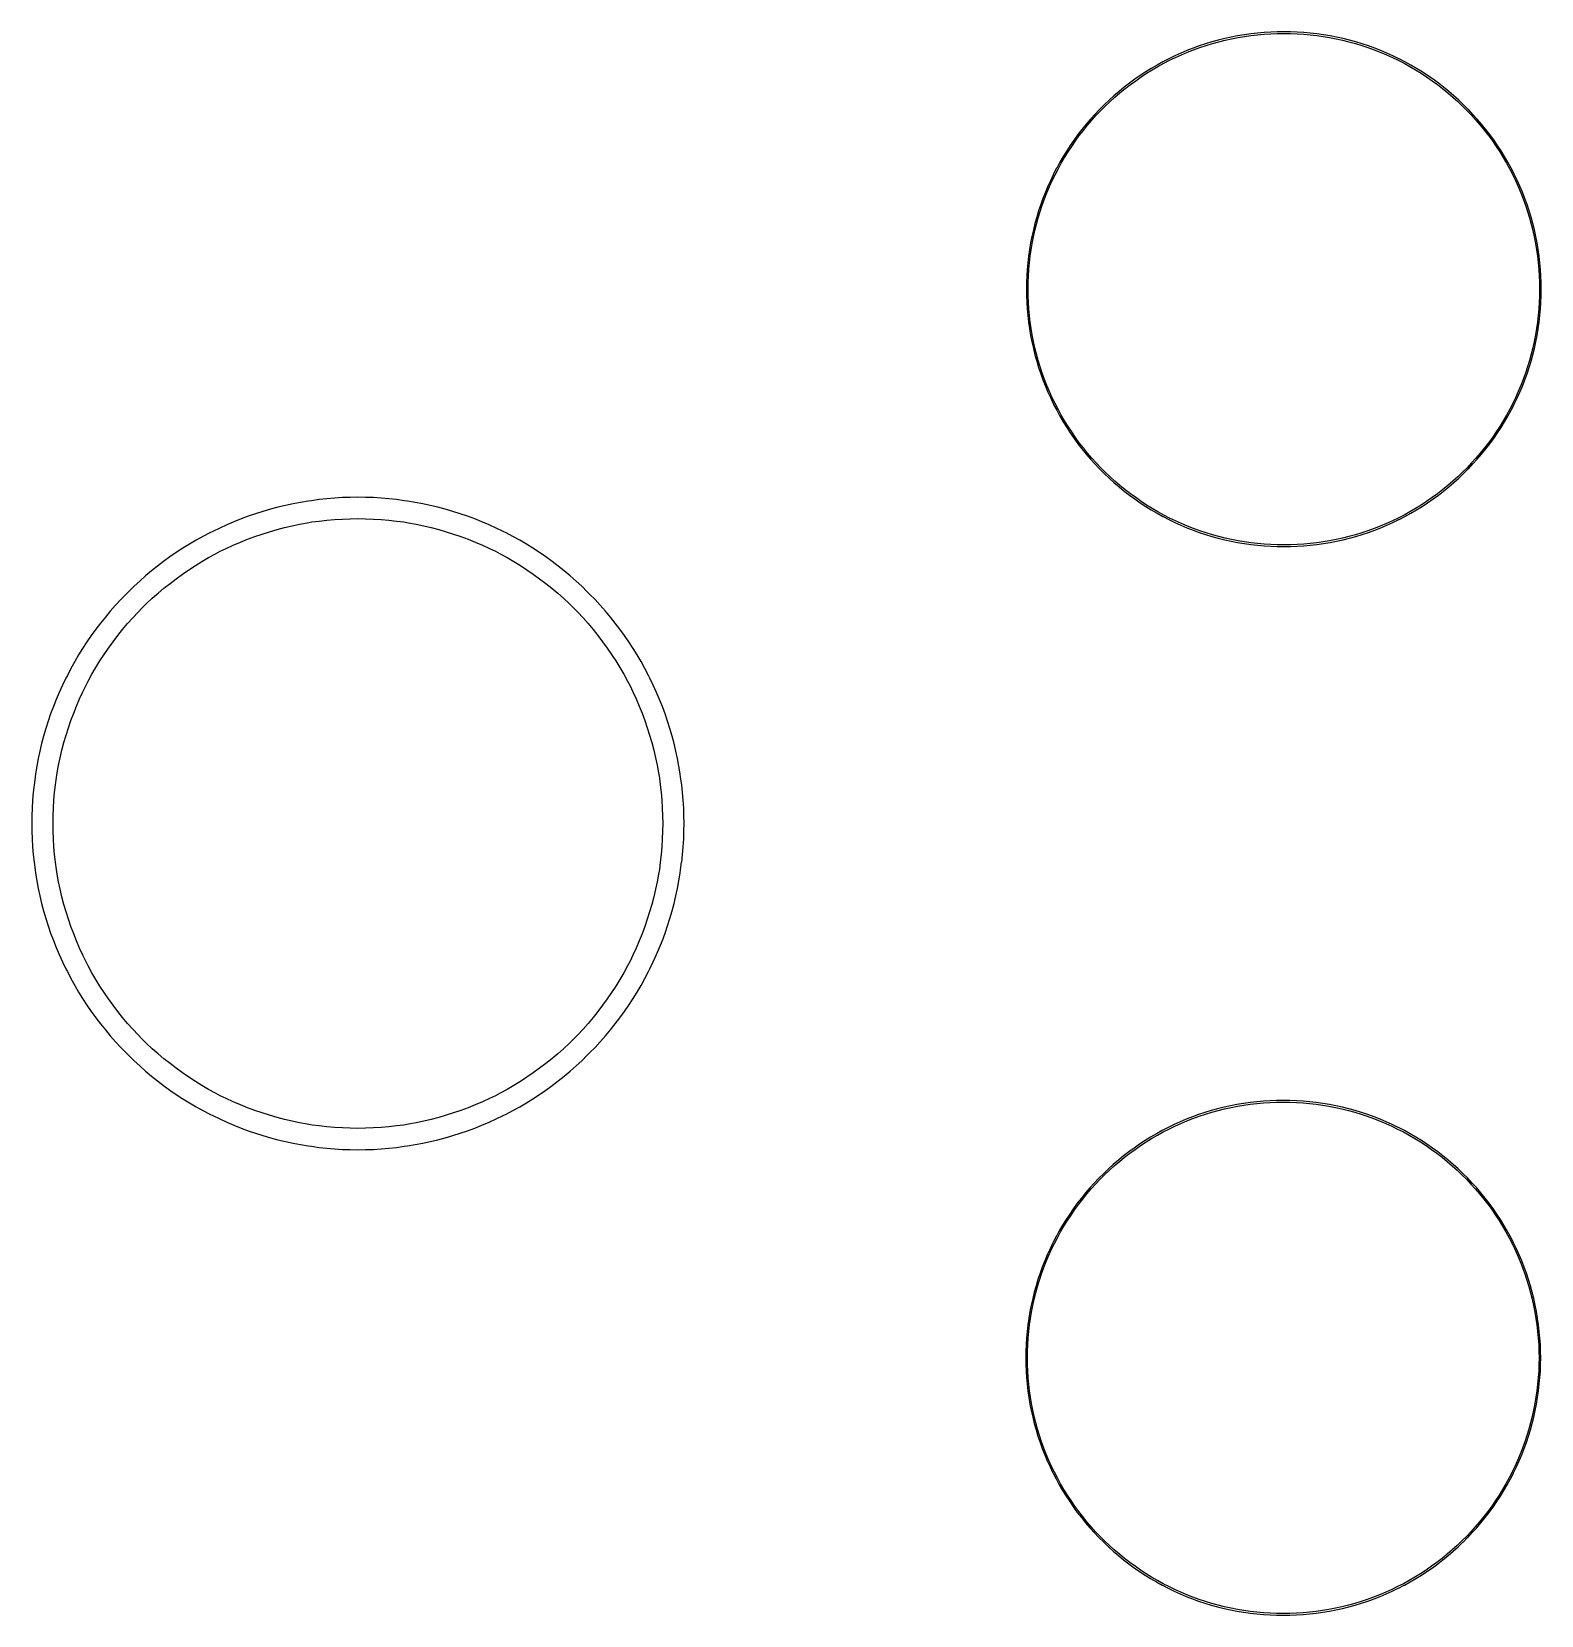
# Model space of a CAD drawing. Extents: x 3 to 63, y 0 to 129.
# Drawn here: x 21.69 to 30.66, y 30.74 to 40.15 of the extents above; entities that cross this region are included whole.
import ezdxf

# ---------------------------------------------------------------- set-up
doc = ezdxf.new("R2010")
doc.units = 0

msp = doc.modelspace()

# ---------------------------------------------------------------- linework, layer by layer
at = {"color": 34, "true_color": 0x008000}
for points in [[(29.09493, 40.15193, 0), (29.05582, 40.15041, 0), (29.0167, 40.14786, 0), (28.97758, 40.1443, 0), (28.93847, 40.13974, 0), (28.89961, 40.13415, 0), (28.89808, 40.13391, 0), (28.85947, 40.12756, 0), (28.82086, 40.11994, 0), (28.78251, 40.11131, 0), (28.74441, 40.1019, 0), (28.70656, 40.09149, 0), (28.66897, 40.08006, 0), (28.63163, 40.06762, 0), (28.5948, 40.05416, 0), (28.55822, 40.03993, 0), (28.52216, 40.02469, 0), (28.48634, 40.00844, 0), (28.45104, 39.99142, 0), (28.44966, 39.99071, 0), (28.4146, 39.97267, 0), (28.38031, 39.95362, 0), (28.34628, 39.93381, 0), (28.313, 39.91324, 0), (28.27998, 39.89165, 0), (28.24773, 39.8693, 0), (28.21598, 39.84619, 0), (28.18499, 39.82231, 0), (28.15451, 39.79742, 0), (28.12454, 39.77202, 0), (28.09558, 39.7456, 0), (28.06713, 39.71868, 0), (28.03919, 39.69074, 0), (28.0381, 39.68963, 0), (28.01117, 39.6612, 0), (27.98476, 39.63224, 0), (27.95936, 39.60226, 0), (27.93446, 39.57179, 0), (27.91059, 39.54079, 0), (27.88747, 39.50905, 0), (27.86512, 39.47679, 0), (27.84353, 39.44377, 0), (27.82296, 39.4105, 0), (27.82293, 39.41044, 0), (27.80315, 39.37646, 0), (27.7841, 39.34217, 0), (27.78339, 39.34079, 0), (27.76606, 39.30711, 0), (27.76536, 39.30574, 0), (27.74834, 39.27042, 0), (27.73208, 39.23462, 0), (27.71684, 39.19854, 0), (27.70262, 39.16198, 0), (27.68916, 39.12515, 0), (27.67671, 39.0878, 0), (27.66528, 39.05022, 0), (27.65487, 39.01236, 0), (27.64547, 38.97426, 0), (27.63683, 38.93592, 0), (27.62921, 38.8973, 0), (27.62286, 38.8587, 0), (27.62262, 38.85717, 0), (27.61703, 38.8183, 0), (27.61246, 38.77919, 0), (27.60891, 38.74007, 0), (27.60637, 38.70096, 0), (27.60484, 38.66184, 0), (27.60433, 38.62247, 0), (27.60484, 38.5831, 0), (27.60637, 38.54399, 0), (27.60891, 38.50486, 0), (27.61246, 38.46575, 0), (27.61703, 38.42664, 0), (27.62262, 38.38778, 0), (27.62286, 38.38624, 0), (27.62921, 38.34764, 0), (27.63683, 38.30903, 0), (27.64547, 38.27068, 0), (27.65487, 38.23258, 0), (27.66528, 38.19473, 0), (27.67671, 38.15714, 0), (27.68916, 38.1198, 0), (27.70262, 38.08297, 0), (27.71684, 38.04639, 0), (27.73208, 38.01033, 0), (27.74834, 37.97451, 0), (27.76536, 37.93921, 0), (27.76606, 37.93783, 0), (27.7841, 37.90276, 0), (27.80315, 37.86848, 0), (27.82296, 37.83444, 0), (27.84353, 37.80117, 0), (27.86512, 37.76815, 0), (27.88747, 37.7359, 0), (27.91059, 37.70415, 0), (27.93446, 37.67316, 0), (27.95936, 37.64268, 0), (27.98476, 37.61271, 0), (28.01117, 37.58375, 0), (28.0381, 37.5553, 0), (28.03919, 37.5542, 0), (28.03921, 37.55419, 0), (28.06713, 37.52626, 0), (28.09558, 37.49933, 0), (28.12454, 37.47293, 0), (28.15451, 37.44753, 0), (28.18499, 37.42263, 0), (28.21598, 37.39876, 0), (28.24773, 37.37563, 0), (28.27998, 37.35329, 0), (28.313, 37.3317, 0), (28.34628, 37.31113, 0), (28.38031, 37.29132, 0), (28.4146, 37.27227, 0), (28.41598, 37.27156, 0), (28.44966, 37.25423, 0), (28.45104, 37.25353, 0), (28.48634, 37.23651, 0), (28.52216, 37.22025, 0), (28.55822, 37.20501, 0), (28.5948, 37.19079, 0), (28.63163, 37.17733, 0), (28.66897, 37.16487, 0), (28.70656, 37.15345, 0), (28.74441, 37.14304, 0), (28.78251, 37.13364, 0), (28.82086, 37.125, 0), (28.85947, 37.11737, 0), (28.89808, 37.11103, 0), (28.89961, 37.11079, 0), (28.93847, 37.1052, 0), (28.97758, 37.10063, 0), (29.0167, 37.09708, 0), (29.05582, 37.09454, 0), (29.09493, 37.09301, 0), (29.1343, 37.0925, 0), (29.17367, 37.09301, 0), (29.21279, 37.09454, 0), (29.25191, 37.09708, 0), (29.29102, 37.10063, 0), (29.33014, 37.1052, 0), (29.369, 37.11079, 0), (29.37053, 37.11103, 0), (29.40914, 37.11737, 0), (29.44775, 37.125, 0), (29.4861, 37.13364, 0), (29.5242, 37.14304, 0), (29.56205, 37.15345, 0), (29.59964, 37.16487, 0), (29.63698, 37.17733, 0), (29.67381, 37.19079, 0), (29.71038, 37.20501, 0), (29.74645, 37.22025, 0), (29.78226, 37.23651, 0), (29.81757, 37.25353, 0), (29.81895, 37.25423, 0), (29.85262, 37.27156, 0), (29.854, 37.27227, 0), (29.88829, 37.29132, 0), (29.92233, 37.31113, 0), (29.9556, 37.3317, 0), (29.98862, 37.35329, 0), (30.02088, 37.37563, 0), (30.05263, 37.39876, 0), (30.08362, 37.42263, 0), (30.1141, 37.44753, 0), (30.14407, 37.47293, 0), (30.17303, 37.49933, 0), (30.20147, 37.52626, 0), (30.20257, 37.52736, 0), (30.20258, 37.52738, 0), (30.22941, 37.5542, 0), (30.23051, 37.5553, 0), (30.25743, 37.58375, 0), (30.28385, 37.61271, 0), (30.30925, 37.64268, 0), (30.33414, 37.67316, 0), (30.35802, 37.70415, 0), (30.38113, 37.7359, 0), (30.40348, 37.76815, 0), (30.42507, 37.80117, 0), (30.44565, 37.83444, 0), (30.46546, 37.86848, 0), (30.48451, 37.90276, 0), (30.50254, 37.93783, 0), (30.50325, 37.93921, 0), (30.52027, 37.97451, 0), (30.53652, 38.01033, 0), (30.55176, 38.04639, 0), (30.56599, 38.08297, 0), (30.57945, 38.1198, 0), (30.59189, 38.15714, 0), (30.60332, 38.19473, 0), (30.61374, 38.23258, 0), (30.62314, 38.27068, 0), (30.63177, 38.30903, 0), (30.63939, 38.34764, 0), (30.64574, 38.38624, 0), (30.64598, 38.38778, 0), (30.65157, 38.42664, 0), (30.65614, 38.46575, 0), (30.6597, 38.50486, 0), (30.66224, 38.54399, 0), (30.66376, 38.5831, 0), (30.66427, 38.62247, 0), (30.66376, 38.66184, 0), (30.66224, 38.70096, 0), (30.6597, 38.74007, 0), (30.65614, 38.77919, 0), (30.65157, 38.8183, 0), (30.64598, 38.85717, 0), (30.64574, 38.8587, 0), (30.63939, 38.8973, 0), (30.63177, 38.93592, 0), (30.62314, 38.97426, 0), (30.61374, 39.01236, 0), (30.60332, 39.05022, 0), (30.59189, 39.0878, 0), (30.57945, 39.12515, 0), (30.56599, 39.16198, 0), (30.55176, 39.19854, 0), (30.53652, 39.23462, 0), (30.52027, 39.27042, 0), (30.50325, 39.30574, 0), (30.50254, 39.30711, 0), (30.48451, 39.34217, 0), (30.46546, 39.37646, 0), (30.44568, 39.41044, 0), (30.44565, 39.4105, 0), (30.42507, 39.44377, 0), (30.40348, 39.47679, 0), (30.38113, 39.50905, 0), (30.35802, 39.54079, 0), (30.33414, 39.57179, 0), (30.30925, 39.60226, 0), (30.28385, 39.63224, 0), (30.25743, 39.6612, 0), (30.23051, 39.68963, 0), (30.22941, 39.69074, 0), (30.22939, 39.69075, 0), (30.20257, 39.71758, 0), (30.20147, 39.71868, 0), (30.17303, 39.7456, 0), (30.14407, 39.77202, 0), (30.1141, 39.79742, 0), (30.08362, 39.82231, 0), (30.05263, 39.84619, 0), (30.02088, 39.8693, 0), (29.98862, 39.89165, 0), (29.9556, 39.91324, 0), (29.92233, 39.93381, 0), (29.88829, 39.95362, 0), (29.854, 39.97267, 0), (29.81895, 39.99071, 0), (29.81757, 39.99142, 0), (29.78226, 40.00844, 0), (29.74645, 40.02469, 0), (29.71038, 40.03993, 0), (29.67381, 40.05416, 0), (29.63698, 40.06762, 0), (29.59964, 40.08006, 0), (29.56205, 40.09149, 0), (29.5242, 40.1019, 0), (29.4861, 40.11131, 0), (29.44775, 40.11994, 0), (29.40914, 40.12756, 0), (29.37053, 40.13391, 0), (29.369, 40.13415, 0), (29.33014, 40.13974, 0), (29.29102, 40.1443, 0), (29.25191, 40.14786, 0), (29.21279, 40.15041, 0), (29.17367, 40.15193, 0), (29.1343, 40.15244, 0), (29.09493, 40.15193, 0)], [(29.21279, 37.10443, 0), (29.17367, 37.10291, 0), (29.1343, 37.10241, 0), (29.09493, 37.10291, 0), (29.05582, 37.10443, 0), (29.0167, 37.10698, 0), (28.97758, 37.11054, 0), (28.93847, 37.11511, 0), (28.90017, 37.12062, 0), (28.86253, 37.12681, 0), (28.82392, 37.13443, 0), (28.78557, 37.14306, 0), (28.74747, 37.15246, 0), (28.70962, 37.16287, 0), (28.67203, 37.1743, 0), (28.63469, 37.18675, 0), (28.59786, 37.20021, 0), (28.56129, 37.21444, 0), (28.52522, 37.22968, 0), (28.4894, 37.24593, 0), (28.4547, 37.26265, 0), (28.42043, 37.28027, 0), (28.38614, 37.29932, 0), (28.3521, 37.31913, 0), (28.31883, 37.33972, 0), (28.28581, 37.36131, 0), (28.25355, 37.38366, 0), (28.2218, 37.40677, 0), (28.19081, 37.43065, 0), (28.16033, 37.45554, 0), (28.13036, 37.48093, 0), (28.1014, 37.50736, 0), (28.07295, 37.53428, 0), (28.04611, 37.56112, 0), (28.01919, 37.58957, 0), (27.99277, 37.61853, 0), (27.96737, 37.6485, 0), (27.94248, 37.67898, 0), (27.9186, 37.70997, 0), (27.89549, 37.74172, 0), (27.87314, 37.77398, 0), (27.85155, 37.807, 0), (27.83097, 37.84026, 0), (27.81116, 37.87431, 0), (27.79211, 37.9086, 0), (27.77463, 37.94258, 0), (27.75776, 37.97757, 0), (27.74151, 38.01339, 0), (27.72627, 38.04946, 0), (27.71204, 38.08603, 0), (27.69858, 38.12286, 0), (27.68613, 38.1602, 0), (27.6747, 38.19779, 0), (27.66429, 38.23563, 0), (27.65489, 38.27373, 0), (27.64626, 38.31209, 0), (27.63864, 38.3507, 0), (27.63245, 38.38834, 0), (27.62694, 38.42664, 0), (27.62237, 38.46575, 0), (27.61881, 38.50486, 0), (27.61627, 38.54399, 0), (27.61475, 38.5831, 0), (27.61424, 38.62247, 0), (27.61475, 38.66184, 0), (27.61627, 38.70096, 0), (27.61881, 38.74007, 0), (27.62237, 38.77919, 0), (27.62694, 38.8183, 0), (27.63245, 38.85661, 0), (27.63864, 38.89425, 0), (27.64626, 38.93285, 0), (27.65489, 38.97121, 0), (27.66429, 39.00931, 0), (27.6747, 39.04715, 0), (27.68613, 39.08475, 0), (27.69858, 39.12207, 0), (27.71204, 39.15891, 0), (27.72627, 39.19549, 0), (27.74151, 39.23156, 0), (27.75776, 39.26737, 0), (27.77463, 39.30237, 0), (27.79211, 39.33635, 0), (27.81116, 39.37064, 0), (27.83097, 39.40468, 0), (27.85155, 39.43795, 0), (27.87314, 39.47097, 0), (27.89549, 39.50323, 0), (27.9186, 39.53497, 0), (27.94248, 39.56597, 0), (27.96737, 39.59644, 0), (27.99277, 39.62642, 0), (28.01919, 39.65537, 0), (28.04611, 39.68381, 0), (28.04612, 39.68383, 0), (28.07295, 39.71067, 0), (28.1014, 39.73758, 0), (28.13036, 39.76401, 0), (28.16033, 39.7894, 0), (28.19081, 39.8143, 0), (28.2218, 39.83817, 0), (28.25355, 39.86128, 0), (28.28581, 39.88364, 0), (28.31883, 39.90523, 0), (28.3521, 39.9258, 0), (28.38614, 39.94562, 0), (28.42043, 39.96467, 0), (28.4544, 39.98215, 0), (28.4894, 39.99901, 0), (28.52522, 40.01527, 0), (28.56129, 40.03051, 0), (28.59786, 40.04473, 0), (28.63469, 40.0582, 0), (28.67203, 40.07063, 0), (28.70962, 40.08207, 0), (28.74747, 40.09249, 0), (28.78557, 40.10188, 0), (28.82392, 40.11052, 0), (28.86253, 40.11813, 0), (28.90019, 40.12433, 0), (28.93847, 40.12984, 0), (28.97758, 40.13441, 0), (29.0167, 40.13796, 0), (29.05582, 40.1405, 0), (29.09493, 40.14203, 0), (29.1343, 40.14253, 0), (29.17367, 40.14203, 0), (29.21279, 40.1405, 0), (29.25191, 40.13796, 0), (29.29102, 40.13441, 0), (29.33014, 40.12984, 0), (29.36842, 40.12433, 0), (29.40608, 40.11813, 0), (29.44468, 40.11052, 0), (29.48304, 40.10188, 0), (29.52114, 40.09249, 0), (29.55898, 40.08207, 0), (29.59658, 40.07063, 0), (29.63391, 40.0582, 0), (29.67074, 40.04473, 0), (29.70732, 40.03051, 0), (29.74339, 40.01527, 0), (29.7792, 39.99901, 0), (29.81421, 39.98215, 0), (29.84818, 39.96467, 0), (29.88247, 39.94562, 0), (29.91651, 39.9258, 0), (29.94978, 39.90523, 0), (29.9828, 39.88364, 0), (30.01506, 39.86128, 0), (30.04681, 39.83817, 0), (30.0778, 39.8143, 0), (30.10828, 39.7894, 0), (30.13825, 39.76401, 0), (30.1672, 39.73758, 0), (30.19565, 39.71067, 0), (30.22249, 39.68383, 0), (30.2225, 39.68381, 0), (30.24942, 39.65537, 0), (30.27584, 39.62642, 0), (30.30124, 39.59644, 0), (30.32613, 39.56597, 0), (30.35, 39.53497, 0), (30.37312, 39.50323, 0), (30.39547, 39.47097, 0), (30.41706, 39.43795, 0), (30.43763, 39.40468, 0), (30.45745, 39.37064, 0), (30.4765, 39.33635, 0), (30.49398, 39.30238, 0), (30.51084, 39.26737, 0), (30.5271, 39.23156, 0), (30.54234, 39.19549, 0), (30.55656, 39.15891, 0), (30.57003, 39.12207, 0), (30.58247, 39.08475, 0), (30.5939, 39.04715, 0), (30.60432, 39.00931, 0), (30.61371, 38.97121, 0), (30.62235, 38.93285, 0), (30.62997, 38.89425, 0), (30.63616, 38.85661, 0), (30.64167, 38.8183, 0), (30.64624, 38.77919, 0), (30.64979, 38.74007, 0), (30.65233, 38.70096, 0), (30.65386, 38.66184, 0), (30.65437, 38.62247, 0), (30.65386, 38.5831, 0), (30.65233, 38.54399, 0), (30.64979, 38.50486, 0), (30.64624, 38.46575, 0), (30.64167, 38.42664, 0), (30.63616, 38.38834, 0), (30.62997, 38.3507, 0), (30.62235, 38.31209, 0), (30.61371, 38.27373, 0), (30.60432, 38.23563, 0), (30.5939, 38.19779, 0), (30.58247, 38.1602, 0), (30.57003, 38.12286, 0), (30.55656, 38.08603, 0), (30.54234, 38.04946, 0), (30.5271, 38.01339, 0), (30.51084, 37.97757, 0), (30.49398, 37.94257, 0), (30.4765, 37.9086, 0), (30.45745, 37.87431, 0), (30.43763, 37.84026, 0), (30.41706, 37.807, 0), (30.39547, 37.77398, 0), (30.37312, 37.74172, 0), (30.35, 37.70997, 0), (30.32613, 37.67898, 0), (30.30124, 37.6485, 0), (30.27584, 37.61853, 0), (30.24942, 37.58957, 0), (30.22268, 37.56131, 0), (30.19565, 37.53428, 0), (30.1672, 37.50736, 0), (30.13825, 37.48093, 0), (30.10828, 37.45554, 0), (30.0778, 37.43065, 0), (30.04681, 37.40677, 0), (30.01506, 37.38366, 0), (29.9828, 37.36131, 0), (29.94978, 37.33972, 0), (29.91651, 37.31913, 0), (29.88247, 37.29932, 0), (29.84818, 37.28027, 0), (29.81391, 37.26265, 0), (29.7792, 37.24593, 0), (29.74339, 37.22968, 0), (29.70732, 37.21444, 0), (29.67074, 37.20021, 0), (29.63391, 37.18675, 0), (29.59658, 37.1743, 0), (29.55898, 37.16287, 0), (29.52114, 37.15246, 0), (29.48304, 37.14306, 0), (29.44468, 37.13443, 0), (29.40608, 37.12681, 0), (29.36844, 37.12062, 0), (29.33014, 37.11511, 0), (29.29102, 37.11054, 0), (29.25191, 37.10698, 0), (29.21279, 37.10443, 0)], [(23.58517, 37.38548, 0), (23.53919, 37.38371, 0), (23.49322, 37.38092, 0), (23.44724, 37.37686, 0), (23.40152, 37.37178, 0), (23.35606, 37.36567, 0), (23.33643, 37.36257, 0), (23.29097, 37.35521, 0), (23.24576, 37.34682, 0), (23.2008, 37.33743, 0), (23.15584, 37.32676, 0), (23.11139, 37.31508, 0), (23.06719, 37.30212, 0), (23.02325, 37.28815, 0), (22.97982, 37.27317, 0), (22.93664, 37.25716, 0), (22.89397, 37.24015, 0), (22.8518, 37.22211, 0), (22.80989, 37.20281, 0), (22.76849, 37.18274, 0), (22.75079, 37.17372, 0), (22.70989, 37.15238, 0), (22.66951, 37.13029, 0), (22.62988, 37.10717, 0), (22.59077, 37.08303, 0), (22.55216, 37.05789, 0), (22.51406, 37.03174, 0), (22.47698, 37.00481, 0), (22.44015, 36.97713, 0), (22.40433, 36.94816, 0), (22.36903, 36.9187, 0), (22.33474, 36.88823, 0), (22.30095, 36.85673, 0), (22.26793, 36.82473, 0), (22.25389, 36.81068, 0), (22.22188, 36.77765, 0), (22.19039, 36.74387, 0), (22.15991, 36.70959, 0), (22.13044, 36.67428, 0), (22.10149, 36.63847, 0), (22.0738, 36.60164, 0), (22.04688, 36.56454, 0), (22.02071, 36.52644, 0), (21.99557, 36.48784, 0), (21.97144, 36.44872, 0), (21.94832, 36.4091, 0), (21.92623, 36.36872, 0), (21.90489, 36.32782, 0), (21.89587, 36.31012, 0), (21.8758, 36.26872, 0), (21.8565, 36.22681, 0), (21.83847, 36.18465, 0), (21.82145, 36.14197, 0), (21.80545, 36.09879, 0), (21.79046, 36.05536, 0), (21.77649, 36.01142, 0), (21.76354, 35.96721, 0), (21.75185, 35.92277, 0), (21.74118, 35.8778, 0), (21.74116, 35.87769, 0), (21.73179, 35.83285, 0), (21.7234, 35.78764, 0), (21.72337, 35.78743, 0), (21.71604, 35.74217, 0), (21.71293, 35.72256, 0), (21.70683, 35.67709, 0), (21.70175, 35.63136, 0), (21.69769, 35.5854, 0), (21.6949, 35.53942, 0), (21.69312, 35.49345, 0), (21.69261, 35.44747, 0), (21.69312, 35.4015, 0), (21.6949, 35.35553, 0), (21.69769, 35.30955, 0), (21.70175, 35.26357, 0), (21.70683, 35.21786, 0), (21.70685, 35.21773, 0), (21.71293, 35.17239, 0), (21.71604, 35.15276, 0), (21.7234, 35.1073, 0), (21.73179, 35.06209, 0), (21.74118, 35.01713, 0), (21.75185, 34.97217, 0), (21.76354, 34.92772, 0), (21.77649, 34.88353, 0), (21.79046, 34.83959, 0), (21.80545, 34.79614, 0), (21.82145, 34.75297, 0), (21.83847, 34.71029, 0), (21.8565, 34.66814, 0), (21.8758, 34.62623, 0), (21.87583, 34.62617, 0), (21.89587, 34.58482, 0), (21.90489, 34.56712, 0), (21.92623, 34.52623, 0), (21.94832, 34.48584, 0), (21.97144, 34.44621, 0), (21.99557, 34.4071, 0), (22.02071, 34.36849, 0), (22.04688, 34.33039, 0), (22.0738, 34.29331, 0), (22.10149, 34.25648, 0), (22.13044, 34.22067, 0), (22.15991, 34.18536, 0), (22.19039, 34.15106, 0), (22.22188, 34.11728, 0), (22.25389, 34.08426, 0), (22.26793, 34.07022, 0), (22.30095, 34.03822, 0), (22.33474, 34.00672, 0), (22.36903, 33.97623, 0), (22.40433, 33.94677, 0), (22.44015, 33.91782, 0), (22.47698, 33.89013, 0), (22.51406, 33.86321, 0), (22.55216, 33.83705, 0), (22.59077, 33.8119, 0), (22.62988, 33.78777, 0), (22.66951, 33.76466, 0), (22.70989, 33.74255, 0), (22.75079, 33.72122, 0), (22.76849, 33.7122, 0), (22.80989, 33.69214, 0), (22.8518, 33.67282, 0), (22.89397, 33.6548, 0), (22.93664, 33.63778, 0), (22.97982, 33.62178, 0), (23.02325, 33.60678, 0), (23.06719, 33.59282, 0), (23.11139, 33.57987, 0), (23.15584, 33.56819, 0), (23.2008, 33.55751, 0), (23.24576, 33.54811, 0), (23.29097, 33.53974, 0), (23.33643, 33.53237, 0), (23.35606, 33.52926, 0), (23.40152, 33.52317, 0), (23.44724, 33.51809, 0), (23.49322, 33.51403, 0), (23.53919, 33.51122, 0), (23.58517, 33.50945, 0), (23.63114, 33.50895, 0), (23.67711, 33.50945, 0), (23.72309, 33.51122, 0), (23.76906, 33.51403, 0), (23.81504, 33.51809, 0), (23.86076, 33.52317, 0), (23.90622, 33.52926, 0), (23.92584, 33.53237, 0), (23.97131, 33.53974, 0), (24.01652, 33.54811, 0), (24.06148, 33.55751, 0), (24.10644, 33.56819, 0), (24.15089, 33.57987, 0), (24.19508, 33.59282, 0), (24.23903, 33.60678, 0), (24.28246, 33.62178, 0), (24.32564, 33.63778, 0), (24.36831, 33.6548, 0), (24.41048, 33.67282, 0), (24.45239, 33.69214, 0), (24.49379, 33.7122, 0), (24.51149, 33.72122, 0), (24.55238, 33.74255, 0), (24.59277, 33.76466, 0), (24.63239, 33.78777, 0), (24.67151, 33.8119, 0), (24.71012, 33.83705, 0), (24.74822, 33.86321, 0), (24.7853, 33.89013, 0), (24.82213, 33.91782, 0), (24.85795, 33.94677, 0), (24.89325, 33.97623, 0), (24.92754, 34.00672, 0), (24.96132, 34.03822, 0), (24.99434, 34.07022, 0), (25.00839, 34.08426, 0), (25.0404, 34.11728, 0), (25.07189, 34.15106, 0), (25.10237, 34.18536, 0), (25.13184, 34.22067, 0), (25.16079, 34.25648, 0), (25.18848, 34.29331, 0), (25.2154, 34.33039, 0), (25.24156, 34.36849, 0), (25.26671, 34.4071, 0), (25.29084, 34.44621, 0), (25.31395, 34.48584, 0), (25.33605, 34.52623, 0), (25.35739, 34.56712, 0), (25.36641, 34.58482, 0), (25.38644, 34.62617, 0), (25.38647, 34.62623, 0), (25.40578, 34.66814, 0), (25.42381, 34.71029, 0), (25.44083, 34.75297, 0), (25.45683, 34.79614, 0), (25.47182, 34.83959, 0), (25.48579, 34.88353, 0), (25.49874, 34.92772, 0), (25.51043, 34.97217, 0), (25.52109, 35.01713, 0), (25.53049, 35.06209, 0), (25.53887, 35.1073, 0), (25.54624, 35.15276, 0), (25.54935, 35.17239, 0), (25.55542, 35.21773, 0), (25.55544, 35.21786, 0), (25.56052, 35.26357, 0), (25.56459, 35.30955, 0), (25.56738, 35.35553, 0), (25.56916, 35.4015, 0), (25.56967, 35.44747, 0), (25.56916, 35.49345, 0), (25.56738, 35.53942, 0), (25.56459, 35.5854, 0), (25.56052, 35.63136, 0), (25.55544, 35.67709, 0), (25.54935, 35.72256, 0), (25.54624, 35.74217, 0), (25.5389, 35.78743, 0), (25.53887, 35.78764, 0), (25.53049, 35.83285, 0), (25.52111, 35.87769, 0), (25.52109, 35.8778, 0), (25.51043, 35.92277, 0), (25.49874, 35.96721, 0), (25.48579, 36.01142, 0), (25.47182, 36.05536, 0), (25.45683, 36.09879, 0), (25.44083, 36.14197, 0), (25.42381, 36.18465, 0), (25.40578, 36.22681, 0), (25.38647, 36.26872, 0), (25.36641, 36.31012, 0), (25.35739, 36.32782, 0), (25.33605, 36.36872, 0), (25.31395, 36.4091, 0), (25.29084, 36.44872, 0), (25.26671, 36.48784, 0), (25.24156, 36.52644, 0), (25.2154, 36.56454, 0), (25.18848, 36.60164, 0), (25.16079, 36.63847, 0), (25.13184, 36.67428, 0), (25.10237, 36.70959, 0), (25.07189, 36.74387, 0), (25.0404, 36.77765, 0), (25.00839, 36.81068, 0), (24.99434, 36.82473, 0), (24.96132, 36.85673, 0), (24.92754, 36.88823, 0), (24.89325, 36.9187, 0), (24.85795, 36.94816, 0), (24.82213, 36.97713, 0), (24.7853, 37.00481, 0), (24.74822, 37.03174, 0), (24.71012, 37.05789, 0), (24.67151, 37.08303, 0), (24.63239, 37.10717, 0), (24.59277, 37.13029, 0), (24.55238, 37.15238, 0), (24.51149, 37.17372, 0), (24.49379, 37.18274, 0), (24.45239, 37.20281, 0), (24.41048, 37.22211, 0), (24.36831, 37.24015, 0), (24.32564, 37.25716, 0), (24.28246, 37.27317, 0), (24.23903, 37.28815, 0), (24.19508, 37.30212, 0), (24.15089, 37.31508, 0), (24.10644, 37.32676, 0), (24.06148, 37.33743, 0), (24.01652, 37.34682, 0), (23.97131, 37.35521, 0), (23.92584, 37.36257, 0), (23.90622, 37.36567, 0), (23.86076, 37.37178, 0), (23.81504, 37.37686, 0), (23.76906, 37.38092, 0), (23.72309, 37.38371, 0), (23.67711, 37.38548, 0), (23.63114, 37.386, 0), (23.58517, 37.38548, 0)], [(23.72309, 33.63823, 0), (23.67711, 33.63645, 0), (23.63114, 33.63594, 0), (23.58517, 33.63645, 0), (23.53919, 33.63823, 0), (23.49322, 33.64101, 0), (23.44724, 33.64509, 0), (23.40152, 33.65017, 0), (23.35878, 33.6559, 0), (23.33021, 33.66052, 0), (23.285, 33.6689, 0), (23.24004, 33.6783, 0), (23.19509, 33.68896, 0), (23.15064, 33.70066, 0), (23.10644, 33.71361, 0), (23.0625, 33.72758, 0), (23.01906, 33.74257, 0), (22.97588, 33.75857, 0), (22.93321, 33.77559, 0), (22.89105, 33.79361, 0), (22.84914, 33.81292, 0), (22.81356, 33.83017, 0), (22.78454, 33.84531, 0), (22.74416, 33.8674, 0), (22.70453, 33.89052, 0), (22.66542, 33.91465, 0), (22.62681, 33.93979, 0), (22.58871, 33.96596, 0), (22.55163, 33.99288, 0), (22.5148, 34.02057, 0), (22.47898, 34.04952, 0), (22.44368, 34.07898, 0), (22.40939, 34.10947, 0), (22.3756, 34.14096, 0), (22.34975, 34.16602, 0), (22.32463, 34.19194, 0), (22.29313, 34.22572, 0), (22.26265, 34.26001, 0), (22.23319, 34.29531, 0), (22.20423, 34.33113, 0), (22.17655, 34.36795, 0), (22.14962, 34.40504, 0), (22.12346, 34.44314, 0), (22.09831, 34.48175, 0), (22.07418, 34.52087, 0), (22.05107, 34.56049, 0), (22.02902, 34.60078, 0), (22.02897, 34.60087, 0), (22.01388, 34.62981, 0), (21.99659, 34.66547, 0), (21.97729, 34.70738, 0), (21.95925, 34.74955, 0), (21.94223, 34.79222, 0), (21.92623, 34.8354, 0), (21.91125, 34.87883, 0), (21.89728, 34.92277, 0), (21.88432, 34.96697, 0), (21.87264, 35.01142, 0), (21.86197, 35.05637, 0), (21.85257, 35.10134, 0), (21.84419, 35.14655, 0), (21.83959, 35.1749, 0), (21.83384, 35.21786, 0), (21.82876, 35.26357, 0), (21.82469, 35.30955, 0), (21.8219, 35.35553, 0), (21.82012, 35.4015, 0), (21.81961, 35.44747, 0), (21.82012, 35.49345, 0), (21.8219, 35.53942, 0), (21.82469, 35.5854, 0), (21.82876, 35.63136, 0), (21.83384, 35.67709, 0), (21.83959, 35.71999, 0), (21.84419, 35.74839, 0), (21.85257, 35.79361, 0), (21.86197, 35.83856, 0), (21.87264, 35.88353, 0), (21.88432, 35.92798, 0), (21.89728, 35.97217, 0), (21.91125, 36.0161, 0), (21.92623, 36.05955, 0), (21.94223, 36.10273, 0), (21.95925, 36.1454, 0), (21.97729, 36.18756, 0), (21.99659, 36.22947, 0), (22.01377, 36.26492, 0), (22.02897, 36.29407, 0), (22.05107, 36.33444, 0), (22.07418, 36.37408, 0), (22.09831, 36.41319, 0), (22.12346, 36.4518, 0), (22.14962, 36.4899, 0), (22.17655, 36.52699, 0), (22.20423, 36.56382, 0), (22.23319, 36.59962, 0), (22.26265, 36.63494, 0), (22.29313, 36.66923, 0), (22.32463, 36.70301, 0), (22.34972, 36.72889, 0), (22.3756, 36.75398, 0), (22.40939, 36.78548, 0), (22.44368, 36.81595, 0), (22.47898, 36.84541, 0), (22.5148, 36.87438, 0), (22.55163, 36.90207, 0), (22.58871, 36.92899, 0), (22.62681, 36.95515, 0), (22.66542, 36.9803, 0), (22.70453, 37.00443, 0), (22.74416, 37.02754, 0), (22.78454, 37.04963, 0), (22.8136, 37.0648, 0), (22.84914, 37.08202, 0), (22.89105, 37.10132, 0), (22.93321, 37.11936, 0), (22.97588, 37.13638, 0), (23.01906, 37.15238, 0), (23.0625, 37.16737, 0), (23.10644, 37.18134, 0), (23.15064, 37.19429, 0), (23.19509, 37.20597, 0), (23.24004, 37.21664, 0), (23.285, 37.22603, 0), (23.33021, 37.23442, 0), (23.35857, 37.23902, 0), (23.40152, 37.24478, 0), (23.44724, 37.24986, 0), (23.49322, 37.25392, 0), (23.53919, 37.25672, 0), (23.58517, 37.25849, 0), (23.63114, 37.259, 0), (23.67711, 37.25849, 0), (23.72309, 37.25672, 0), (23.76906, 37.25392, 0), (23.81504, 37.24986, 0), (23.86076, 37.24478, 0), (23.90369, 37.23902, 0), (23.93206, 37.23442, 0), (23.97728, 37.22603, 0), (24.02223, 37.21664, 0), (24.06719, 37.20597, 0), (24.11164, 37.19429, 0), (24.15584, 37.18134, 0), (24.19978, 37.16737, 0), (24.24321, 37.15238, 0), (24.28639, 37.13638, 0), (24.32907, 37.11936, 0), (24.37123, 37.10132, 0), (24.41314, 37.08202, 0), (24.44864, 37.06482, 0), (24.47773, 37.04963, 0), (24.51812, 37.02754, 0), (24.55774, 37.00443, 0), (24.59686, 36.9803, 0), (24.63547, 36.95515, 0), (24.67357, 36.92899, 0), (24.71065, 36.90207, 0), (24.74748, 36.87438, 0), (24.7833, 36.84541, 0), (24.8186, 36.81595, 0), (24.85289, 36.78548, 0), (24.88667, 36.75398, 0), (24.91272, 36.72874, 0), (24.93765, 36.70301, 0), (24.96915, 36.66923, 0), (24.99963, 36.63494, 0), (25.02909, 36.59962, 0), (25.05805, 36.56382, 0), (25.08573, 36.52699, 0), (25.11266, 36.4899, 0), (25.13882, 36.4518, 0), (25.16396, 36.41319, 0), (25.18809, 36.37408, 0), (25.21121, 36.33444, 0), (25.23331, 36.29407, 0), (25.24851, 36.26492, 0), (25.26569, 36.22947, 0), (25.28499, 36.18756, 0), (25.30303, 36.1454, 0), (25.32004, 36.10273, 0), (25.33605, 36.05955, 0), (25.35103, 36.0161, 0), (25.365, 35.97217, 0), (25.37796, 35.92798, 0), (25.38964, 35.88353, 0), (25.40031, 35.83856, 0), (25.40971, 35.79361, 0), (25.41809, 35.74839, 0), (25.42274, 35.71965, 0), (25.42844, 35.67709, 0), (25.43352, 35.63136, 0), (25.43759, 35.5854, 0), (25.44038, 35.53942, 0), (25.44216, 35.49345, 0), (25.44267, 35.44747, 0), (25.44216, 35.4015, 0), (25.44038, 35.35553, 0), (25.43759, 35.30955, 0), (25.43352, 35.26357, 0), (25.42844, 35.21786, 0), (25.42272, 35.17513, 0), (25.41809, 35.14655, 0), (25.40971, 35.10134, 0), (25.40031, 35.05637, 0), (25.38964, 35.01142, 0), (25.37796, 34.96697, 0), (25.365, 34.92277, 0), (25.35103, 34.87883, 0), (25.33605, 34.8354, 0), (25.32004, 34.79222, 0), (25.30303, 34.74955, 0), (25.28499, 34.70738, 0), (25.26569, 34.66547, 0), (25.2484, 34.62981, 0), (25.23331, 34.60087, 0), (25.23326, 34.60078, 0), (25.21121, 34.56049, 0), (25.18809, 34.52087, 0), (25.16396, 34.48175, 0), (25.13882, 34.44314, 0), (25.11266, 34.40504, 0), (25.08573, 34.36795, 0), (25.05805, 34.33113, 0), (25.02909, 34.29531, 0), (24.99963, 34.26001, 0), (24.96915, 34.22572, 0), (24.93765, 34.19194, 0), (24.91269, 34.16618, 0), (24.88667, 34.14096, 0), (24.85289, 34.10947, 0), (24.8186, 34.07898, 0), (24.7833, 34.04952, 0), (24.74748, 34.02057, 0), (24.71065, 33.99288, 0), (24.67357, 33.96596, 0), (24.63547, 33.93979, 0), (24.59686, 33.91465, 0), (24.55774, 33.89052, 0), (24.51812, 33.8674, 0), (24.47773, 33.84531, 0), (24.44868, 33.83015, 0), (24.41314, 33.81292, 0), (24.37123, 33.79361, 0), (24.32907, 33.77559, 0), (24.28639, 33.75857, 0), (24.24321, 33.74257, 0), (24.19978, 33.72758, 0), (24.15584, 33.71361, 0), (24.11164, 33.70066, 0), (24.06719, 33.68896, 0), (24.02223, 33.6783, 0), (23.97728, 33.6689, 0), (23.93206, 33.66052, 0), (23.90348, 33.65589, 0), (23.86076, 33.65017, 0), (23.81504, 33.64509, 0), (23.76906, 33.64101, 0), (23.72309, 33.63823, 0)], [(29.09112, 33.80193, 0), (29.05201, 33.80041, 0), (29.01289, 33.79787, 0), (28.97378, 33.79431, 0), (28.93466, 33.78974, 0), (28.8958, 33.78414, 0), (28.89427, 33.78391, 0), (28.85566, 33.77756, 0), (28.81705, 33.76994, 0), (28.7787, 33.76131, 0), (28.7406, 33.75191, 0), (28.70275, 33.74149, 0), (28.66516, 33.73006, 0), (28.62782, 33.71761, 0), (28.59099, 33.70416, 0), (28.55441, 33.68992, 0), (28.51835, 33.67469, 0), (28.48253, 33.65844, 0), (28.44723, 33.64141, 0), (28.44585, 33.64071, 0), (28.41079, 33.62268, 0), (28.3765, 33.60363, 0), (28.34247, 33.58382, 0), (28.30919, 33.56324, 0), (28.27617, 33.54164, 0), (28.24392, 33.5193, 0), (28.21217, 33.49619, 0), (28.18118, 33.47231, 0), (28.1507, 33.44742, 0), (28.12073, 33.42202, 0), (28.09177, 33.3956, 0), (28.06332, 33.36868, 0), (28.03538, 33.34073, 0), (28.03429, 33.33964, 0), (28.00736, 33.3112, 0), (27.98095, 33.28224, 0), (27.95555, 33.25227, 0), (27.93065, 33.22179, 0), (27.90678, 33.1908, 0), (27.88366, 33.15905, 0), (27.86131, 33.12679, 0), (27.83972, 33.09377, 0), (27.81915, 33.06049, 0), (27.79934, 33.02646, 0), (27.78029, 32.99217, 0), (27.77958, 32.99078, 0), (27.76225, 32.95712, 0), (27.76155, 32.95574, 0), (27.74453, 32.92043, 0), (27.72827, 32.88462, 0), (27.71303, 32.84855, 0), (27.69881, 32.81198, 0), (27.68535, 32.77514, 0), (27.6729, 32.73781, 0), (27.66147, 32.70022, 0), (27.65106, 32.66237, 0), (27.64166, 32.62427, 0), (27.63302, 32.58592, 0), (27.6254, 32.54731, 0), (27.61905, 32.50869, 0), (27.61881, 32.50717, 0), (27.61322, 32.46831, 0), (27.60865, 32.42919, 0), (27.6051, 32.39007, 0), (27.60256, 32.35096, 0), (27.60103, 32.31183, 0), (27.60052, 32.27247, 0), (27.60103, 32.2331, 0), (27.60256, 32.19399, 0), (27.6051, 32.15487, 0), (27.60865, 32.11575, 0), (27.61322, 32.07663, 0), (27.61881, 32.03778, 0), (27.61905, 32.03625, 0), (27.6254, 31.99764, 0), (27.63302, 31.95903, 0), (27.64166, 31.92068, 0), (27.65106, 31.88258, 0), (27.66147, 31.84473, 0), (27.6729, 31.80714, 0), (27.68535, 31.7698, 0), (27.69881, 31.73297, 0), (27.71303, 31.69639, 0), (27.72827, 31.66033, 0), (27.74453, 31.62451, 0), (27.76155, 31.58921, 0), (27.76225, 31.58783, 0), (27.78029, 31.55277, 0), (27.79934, 31.51848, 0), (27.81915, 31.48445, 0), (27.83972, 31.45117, 0), (27.86131, 31.41815, 0), (27.88366, 31.3859, 0), (27.90678, 31.35415, 0), (27.93065, 31.32316, 0), (27.95555, 31.29268, 0), (27.98095, 31.26271, 0), (28.00736, 31.23375, 0), (28.03429, 31.2053, 0), (28.06332, 31.17627, 0), (28.09177, 31.14934, 0), (28.12073, 31.12293, 0), (28.1507, 31.09753, 0), (28.18118, 31.07263, 0), (28.21217, 31.04876, 0), (28.24392, 31.02564, 0), (28.27617, 31.00329, 0), (28.30919, 30.9817, 0), (28.34247, 30.96113, 0), (28.3765, 30.94132, 0), (28.41079, 30.92227, 0), (28.41217, 30.92156, 0), (28.44585, 30.90423, 0), (28.44723, 30.90353, 0), (28.48253, 30.88651, 0), (28.51835, 30.87025, 0), (28.55441, 30.85501, 0), (28.59099, 30.84079, 0), (28.62782, 30.82733, 0), (28.66516, 30.81488, 0), (28.70275, 30.80345, 0), (28.7406, 30.79304, 0), (28.7787, 30.78364, 0), (28.81705, 30.775, 0), (28.85566, 30.76738, 0), (28.89427, 30.76103, 0), (28.8958, 30.76079, 0), (28.93466, 30.7552, 0), (28.97378, 30.75063, 0), (29.01289, 30.74708, 0), (29.05201, 30.74454, 0), (29.09112, 30.74301, 0), (29.13049, 30.7425, 0), (29.16986, 30.74301, 0), (29.20898, 30.74454, 0), (29.24809, 30.74708, 0), (29.28721, 30.75063, 0), (29.32633, 30.7552, 0), (29.36519, 30.76079, 0), (29.36672, 30.76103, 0), (29.40533, 30.76738, 0), (29.44394, 30.775, 0), (29.48229, 30.78364, 0), (29.52039, 30.79304, 0), (29.55824, 30.80345, 0), (29.59583, 30.81488, 0), (29.63317, 30.82733, 0), (29.67, 30.84079, 0), (29.70657, 30.85501, 0), (29.74264, 30.87025, 0), (29.77845, 30.88651, 0), (29.81376, 30.90353, 0), (29.81514, 30.90423, 0), (29.84881, 30.92156, 0), (29.85019, 30.92227, 0), (29.88448, 30.94132, 0), (29.91852, 30.96113, 0), (29.95179, 30.9817, 0), (29.98481, 31.00329, 0), (30.01707, 31.02564, 0), (30.04882, 31.04876, 0), (30.07981, 31.07263, 0), (30.11029, 31.09753, 0), (30.14026, 31.12293, 0), (30.16922, 31.14934, 0), (30.19766, 31.17627, 0), (30.19876, 31.17736, 0), (30.19877, 31.17738, 0), (30.2256, 31.20421, 0), (30.2267, 31.2053, 0), (30.25362, 31.23375, 0), (30.28004, 31.26271, 0), (30.30544, 31.29268, 0), (30.33033, 31.32316, 0), (30.35421, 31.35415, 0), (30.37732, 31.3859, 0), (30.39967, 31.41815, 0), (30.42126, 31.45117, 0), (30.44184, 31.48445, 0), (30.46165, 31.51848, 0), (30.4807, 31.55277, 0), (30.49873, 31.58783, 0), (30.49944, 31.58921, 0), (30.51646, 31.62451, 0), (30.53271, 31.66033, 0), (30.54795, 31.69639, 0), (30.56218, 31.73297, 0), (30.57564, 31.7698, 0), (30.58808, 31.80714, 0), (30.59951, 31.84473, 0), (30.60993, 31.88258, 0), (30.61933, 31.92068, 0), (30.62796, 31.95903, 0), (30.63558, 31.99764, 0), (30.64193, 32.03625, 0), (30.64217, 32.03778, 0), (30.64776, 32.07663, 0), (30.65233, 32.11575, 0), (30.65589, 32.15487, 0), (30.65843, 32.19399, 0), (30.65995, 32.2331, 0), (30.66046, 32.27247, 0), (30.65995, 32.31183, 0), (30.65843, 32.35096, 0), (30.65589, 32.39007, 0), (30.65233, 32.42919, 0), (30.64776, 32.46831, 0), (30.64217, 32.50717, 0), (30.64193, 32.50869, 0), (30.63558, 32.54731, 0), (30.62796, 32.58592, 0), (30.61933, 32.62427, 0), (30.60993, 32.66237, 0), (30.59951, 32.70022, 0), (30.58808, 32.73781, 0), (30.57564, 32.77514, 0), (30.56218, 32.81198, 0), (30.54795, 32.84855, 0), (30.53271, 32.88462, 0), (30.51646, 32.92043, 0), (30.49944, 32.95574, 0), (30.49873, 32.95712, 0), (30.4807, 32.99217, 0), (30.46165, 33.02646, 0), (30.44184, 33.06049, 0), (30.42126, 33.09377, 0), (30.39967, 33.12679, 0), (30.37732, 33.15905, 0), (30.35421, 33.1908, 0), (30.33033, 33.22179, 0), (30.30544, 33.25227, 0), (30.28004, 33.28224, 0), (30.25362, 33.3112, 0), (30.2267, 33.33964, 0), (30.19766, 33.36868, 0), (30.16922, 33.3956, 0), (30.14026, 33.42202, 0), (30.11029, 33.44742, 0), (30.07981, 33.47231, 0), (30.04882, 33.49619, 0), (30.01707, 33.5193, 0), (29.98481, 33.54164, 0), (29.95179, 33.56324, 0), (29.91852, 33.58382, 0), (29.88448, 33.60363, 0), (29.85019, 33.62268, 0), (29.81514, 33.64071, 0), (29.81376, 33.64141, 0), (29.77845, 33.65844, 0), (29.74264, 33.67469, 0), (29.70657, 33.68992, 0), (29.67, 33.70416, 0), (29.63317, 33.71761, 0), (29.59583, 33.73006, 0), (29.55824, 33.74149, 0), (29.52039, 33.75191, 0), (29.48229, 33.76131, 0), (29.44394, 33.76994, 0), (29.40533, 33.77756, 0), (29.36672, 33.78391, 0), (29.36519, 33.78414, 0), (29.32633, 33.78974, 0), (29.28721, 33.79431, 0), (29.24809, 33.79787, 0), (29.20898, 33.80041, 0), (29.16986, 33.80193, 0), (29.13049, 33.80243, 0), (29.09112, 33.80193, 0)], [(29.20898, 30.75444, 0), (29.16986, 30.75292, 0), (29.13049, 30.75241, 0), (29.09112, 30.75292, 0), (29.05201, 30.75444, 0), (29.01289, 30.75698, 0), (28.97378, 30.76054, 0), (28.93466, 30.76511, 0), (28.89636, 30.77062, 0), (28.85872, 30.77681, 0), (28.82011, 30.78443, 0), (28.78176, 30.79306, 0), (28.74366, 30.80246, 0), (28.70581, 30.81287, 0), (28.66822, 30.8243, 0), (28.63088, 30.83675, 0), (28.59405, 30.85021, 0), (28.55748, 30.86444, 0), (28.52141, 30.87968, 0), (28.48559, 30.89593, 0), (28.4506, 30.9128, 0), (28.41662, 30.93028, 0), (28.38233, 30.94933, 0), (28.34829, 30.96914, 0), (28.31502, 30.98972, 0), (28.282, 31.01131, 0), (28.24974, 31.03366, 0), (28.21799, 31.05677, 0), (28.187, 31.08065, 0), (28.15652, 31.10554, 0), (28.12655, 31.13094, 0), (28.09759, 31.15736, 0), (28.06914, 31.18428, 0), (28.0423, 31.21112, 0), (28.01538, 31.23957, 0), (27.98896, 31.26853, 0), (27.96356, 31.2985, 0), (27.93867, 31.32898, 0), (27.91479, 31.35997, 0), (27.89168, 31.39172, 0), (27.86933, 31.42398, 0), (27.84774, 31.457, 0), (27.82716, 31.49027, 0), (27.80735, 31.52431, 0), (27.7883, 31.5586, 0), (27.77082, 31.59258, 0), (27.75395, 31.62757, 0), (27.7377, 31.66339, 0), (27.72246, 31.69946, 0), (27.70823, 31.73603, 0), (27.69477, 31.77286, 0), (27.68232, 31.8102, 0), (27.67089, 31.84779, 0), (27.66048, 31.88564, 0), (27.65108, 31.92374, 0), (27.64245, 31.96209, 0), (27.63483, 32.0007, 0), (27.62864, 32.03835, 0), (27.62313, 32.07663, 0), (27.61856, 32.11575, 0), (27.615, 32.15487, 0), (27.61246, 32.19399, 0), (27.61094, 32.2331, 0), (27.61043, 32.27247, 0), (27.61094, 32.31183, 0), (27.61246, 32.35096, 0), (27.615, 32.39007, 0), (27.61856, 32.42919, 0), (27.62313, 32.46831, 0), (27.62864, 32.50661, 0), (27.63483, 32.54425, 0), (27.64245, 32.58285, 0), (27.65108, 32.62121, 0), (27.66048, 32.65931, 0), (27.67089, 32.69715, 0), (27.68232, 32.73475, 0), (27.69477, 32.77208, 0), (27.70823, 32.8089, 0), (27.72246, 32.84549, 0), (27.7377, 32.88156, 0), (27.75395, 32.91737, 0), (27.77082, 32.95237, 0), (27.7883, 32.98635, 0), (27.80735, 33.02064, 0), (27.82716, 33.05467, 0), (27.84774, 33.08795, 0), (27.86933, 33.12097, 0), (27.89168, 33.15323, 0), (27.91479, 33.18498, 0), (27.93867, 33.21597, 0), (27.96356, 33.24645, 0), (27.98896, 33.27642, 0), (28.01538, 33.30537, 0), (28.0423, 33.33382, 0), (28.06951, 33.36102, 0), (28.09759, 33.38759, 0), (28.12655, 33.414, 0), (28.15652, 33.43941, 0), (28.187, 33.4643, 0), (28.21799, 33.48816, 0), (28.24974, 33.51129, 0), (28.282, 33.53364, 0), (28.31502, 33.55523, 0), (28.34829, 33.5758, 0), (28.38233, 33.59561, 0), (28.41662, 33.61466, 0), (28.4506, 33.63215, 0), (28.48559, 33.649, 0), (28.52141, 33.66527, 0), (28.55748, 33.68051, 0), (28.59405, 33.69473, 0), (28.63088, 33.7082, 0), (28.66822, 33.72064, 0), (28.70581, 33.73207, 0), (28.74366, 33.74248, 0), (28.78176, 33.75188, 0), (28.82011, 33.76052, 0), (28.85872, 33.76814, 0), (28.89636, 33.77433, 0), (28.93466, 33.77984, 0), (28.97378, 33.78441, 0), (29.01289, 33.78796, 0), (29.05201, 33.7905, 0), (29.09112, 33.79202, 0), (29.13049, 33.79254, 0), (29.16986, 33.79202, 0), (29.20898, 33.7905, 0), (29.24809, 33.78796, 0), (29.28721, 33.78441, 0), (29.32633, 33.77984, 0), (29.36463, 33.77433, 0), (29.40227, 33.76814, 0), (29.44087, 33.76052, 0), (29.47923, 33.75188, 0), (29.51733, 33.74248, 0), (29.55517, 33.73207, 0), (29.59277, 33.72064, 0), (29.6301, 33.7082, 0), (29.66693, 33.69473, 0), (29.70351, 33.68051, 0), (29.73958, 33.66527, 0), (29.77539, 33.649, 0), (29.81039, 33.63215, 0), (29.84437, 33.61466, 0), (29.87866, 33.59561, 0), (29.9127, 33.5758, 0), (29.94597, 33.55523, 0), (29.97899, 33.53364, 0), (30.01125, 33.51129, 0), (30.043, 33.48816, 0), (30.07399, 33.4643, 0), (30.10447, 33.43941, 0), (30.13444, 33.414, 0), (30.16339, 33.38759, 0), (30.19166, 33.36084, 0), (30.2187, 33.33381, 0), (30.24561, 33.30537, 0), (30.27203, 33.27642, 0), (30.29743, 33.24645, 0), (30.32232, 33.21597, 0), (30.34619, 33.18498, 0), (30.36931, 33.15323, 0), (30.39166, 33.12097, 0), (30.41325, 33.08795, 0), (30.43382, 33.05467, 0), (30.45364, 33.02064, 0), (30.47269, 32.98635, 0), (30.49017, 32.95238, 0), (30.50703, 32.91737, 0), (30.52329, 32.88156, 0), (30.53853, 32.84549, 0), (30.55275, 32.8089, 0), (30.56622, 32.77208, 0), (30.57866, 32.73475, 0), (30.59009, 32.69715, 0), (30.60051, 32.65931, 0), (30.6099, 32.62121, 0), (30.61854, 32.58285, 0), (30.62616, 32.54425, 0), (30.63235, 32.50661, 0), (30.63786, 32.46831, 0), (30.64243, 32.42919, 0), (30.64598, 32.39007, 0), (30.64852, 32.35096, 0), (30.65005, 32.31183, 0), (30.65056, 32.27247, 0), (30.65005, 32.2331, 0), (30.64852, 32.19399, 0), (30.64598, 32.15487, 0), (30.64243, 32.11575, 0), (30.63786, 32.07663, 0), (30.63235, 32.03835, 0), (30.62616, 32.0007, 0), (30.61854, 31.96209, 0), (30.6099, 31.92374, 0), (30.60051, 31.88564, 0), (30.59009, 31.84779, 0), (30.57866, 31.8102, 0), (30.56622, 31.77286, 0), (30.55275, 31.73603, 0), (30.53853, 31.69946, 0), (30.52329, 31.66339, 0), (30.50703, 31.62757, 0), (30.49017, 31.59257, 0), (30.47269, 31.5586, 0), (30.45364, 31.52431, 0), (30.43382, 31.49027, 0), (30.41325, 31.457, 0), (30.39166, 31.42398, 0), (30.36931, 31.39172, 0), (30.34619, 31.35997, 0), (30.32232, 31.32898, 0), (30.29743, 31.2985, 0), (30.27203, 31.26853, 0), (30.24561, 31.23957, 0), (30.21887, 31.21131, 0), (30.19184, 31.18428, 0), (30.16339, 31.15736, 0), (30.13444, 31.13094, 0), (30.10447, 31.10554, 0), (30.07399, 31.08065, 0), (30.043, 31.05677, 0), (30.01125, 31.03366, 0), (29.97899, 31.01131, 0), (29.94597, 30.98972, 0), (29.9127, 30.96914, 0), (29.87866, 30.94933, 0), (29.84437, 30.93028, 0), (29.81039, 30.9128, 0), (29.77539, 30.89593, 0), (29.73958, 30.87968, 0), (29.70351, 30.86444, 0), (29.66693, 30.85021, 0), (29.6301, 30.83675, 0), (29.59277, 30.8243, 0), (29.55517, 30.81287, 0), (29.51733, 30.80246, 0), (29.47923, 30.79306, 0), (29.44087, 30.78443, 0), (29.40227, 30.77681, 0), (29.36463, 30.77062, 0), (29.32633, 30.76511, 0), (29.28721, 30.76054, 0), (29.24809, 30.75698, 0), (29.20898, 30.75444, 0)]]:
    msp.add_polyline3d(points, close=True, dxfattribs=at)

doc.saveas('drawing.dxf')
